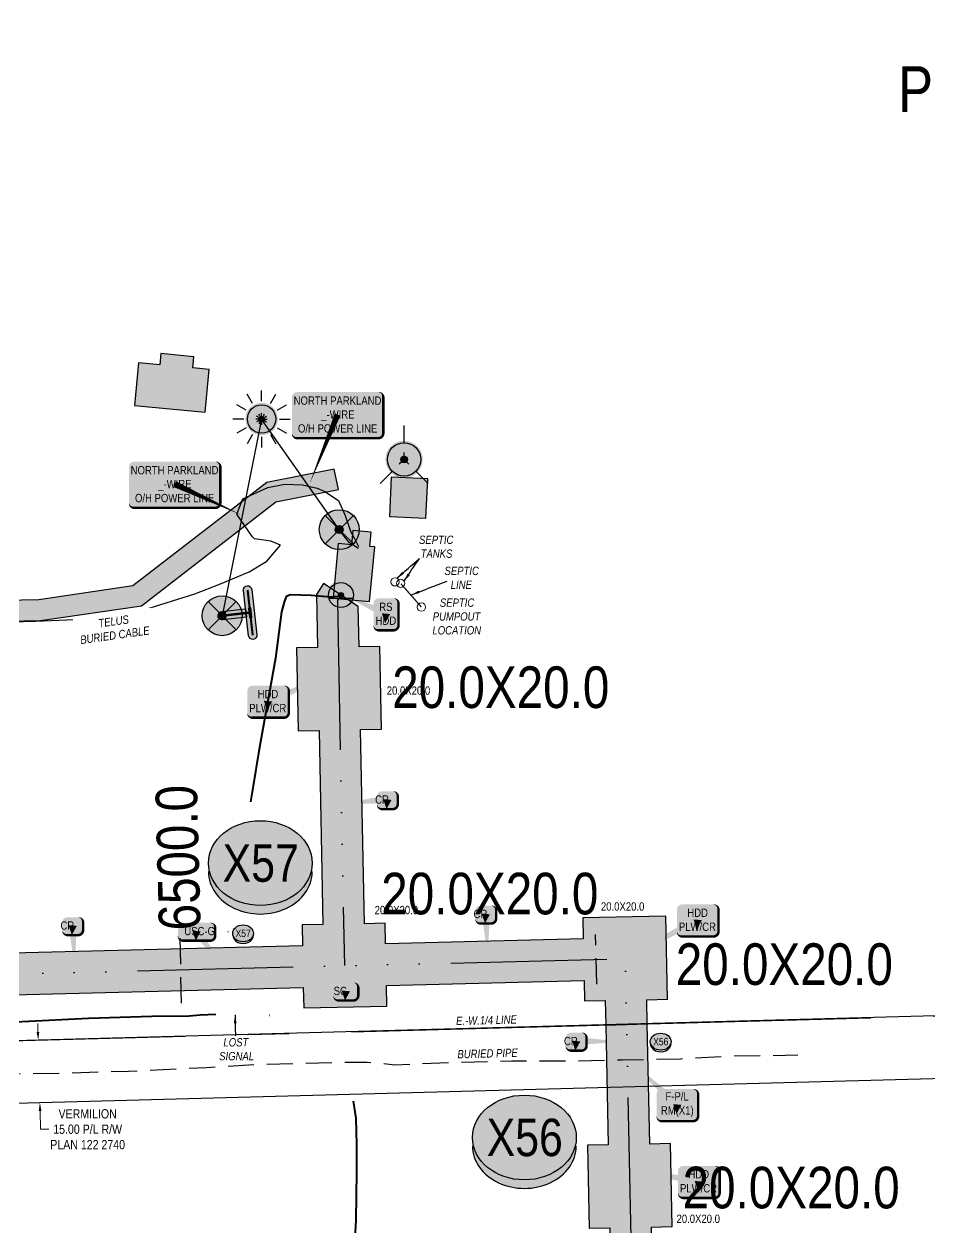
# Model space of a CAD drawing. Extents: x 88833 to 97610, y 5963373 to 5974710.
# Drawn here: x 94047.7 to 94265.6, y 5967470.9 to 5967760.5 of the extents above; entities that cross this region are included whole.
import ezdxf
from ezdxf.enums import TextEntityAlignment as Align

# ---------------------------------------------------------------- set-up
doc = ezdxf.new("R2010")
doc.units = 0
doc.header["$LTSCALE"] = 5
doc.header["$PDSIZE"] = 5
for name, pattern in [('COOP2', [10, 5, -1, 0, -1, 0, -1, 0, -1, 0, -1]), ('DASHDOT', [25.4, 12.7, -6.35, 0, -6.35]), ('foc-QUARTERLINE', [33, 25, -3, 2, -3]), ('foc-TIELINE', [1.875, 1.25, -0.625]), ('POWERLINE5', [7.8, 2.4, -0.6, 0.6, -0.6, 0.6, -0.6, 2.4]), ('UG_PIPE', [1.875, 1.25, -0.625])]:
    doc.linetypes.add(name, pattern=pattern)
doc.layers.get('Defpoints').update_dxf_attribs({"color": 9})
for name, color, linetype, lineweight in [('AS-GENERAL', 48, 'Continuous', 18), ('AS-RECON EXISTING', 151, 'DASHDOT', 40), ('F-WS-T-1000', 190, 'Continuous', 9), ('P-APEX RECON-TWS-T', 104, 'Continuous', 9), ('P-APEX RECON-TWS-T-1000', 104, 'Continuous', 9), ('T-TEXT-1000', 48, 'Continuous', 18)]:
    doc.layers.add(name, color=color, linetype=linetype, lineweight=lineweight)
for name, color, linetype in [('AS-PIPE-UG', 44, 'UG_PIPE'), ('AS-PIPE-UG-T-1000', 44, 'Continuous'), ('AS-POWER', 104, 'foc-POWER'), ('AS-POWER-EXISTING', 72, 'POWERLINE5'), ('AS-POWER-EXISTING-PP', 72, 'Continuous'), ('AS-POWER-EXISTING-PP-1000', 72, 'Continuous'), ('AS-POWER-T-1000', 104, 'Continuous'), ('AS-RESIDENCE', 14, 'Continuous'), ('AS-ROADS', 254, 'Continuous'), ('AS-SYMBOL', 7, 'Continuous'), ('AS-SYMBOL-1000', 7, 'Continuous'), ('AS-TELEPHONE', 224, 'foc-TEL'), ('AS-TELEPHONE-T-1000', 224, 'Continuous'), ('F-RW', 190, 'Continuous'), ('L-AREAREQUIRED', 7, 'Continuous'), ('L-QSEC', 8, 'foc-QUARTERLINE'), ('L-QSEC-1000', 8, 'foc-QUARTERLINE'), ('P-APEX RECON PAY ITEMS-1000', 240, 'Continuous'), ('P-APEX RECON-10m BUFFER', 51, 'COOP2'), ('P-APEX RECON-URBAN', 30, 'COOP2'), ('P-APEX RECON-WORK AREA', 104, 'Continuous'), ('P-BUFFER-PURPLE', 187, 'foc-TIELINE'), ('P-BUFFER-PURPLE-T', 187, 'Continuous'), ('P-CROSSINGS', 250, 'Continuous'), ('P-CROSSINGS-1000', 250, 'Continuous')]:
    doc.layers.add(name, color=color, linetype=linetype)
for name, color, linetype, true_color in [('AS-RECON EXISTING-T-1000', 7, 'Continuous', 0x7abdff), ('AS-STRUCTURE-H', 7, 'Continuous', 0xa8a8a8), ('P-APEX RECON-TO BE DRILLED-H', 7, 'Continuous', 0xffafe1)]:
    doc.layers.add(name, color=color, linetype=linetype, true_color=true_color)
doc.layers.add('AS-STRUCTURE', color=7, linetype='Continuous', lineweight=30, true_color=0x595959)
doc.styles.add('1.8', font='ARIALN.TTF', dxfattribs={"height": 2})
doc.styles.add('100L', font='ARIALN.TTF', dxfattribs={"height": 10})
doc.styles.add('175L', font='ARIALN.TTF', dxfattribs={"height": 2})
doc.styles.add('80', font='ARIALN.TTF', dxfattribs={"height": 10})
doc.styles.add('80CG', font='ARIALN.TTF', dxfattribs={"height": 10})
doc.styles.add('Crossing', font='ARIALN.TTF', dxfattribs={"height": 10})
doc.styles.add('foc-LtypeFont', font='ARIALN.TTF', dxfattribs={"height": 7.35})
doc.linetypes.add('foc-POWER', pattern='A,6,-1,["P",foc-LtypeFont,S=0.2,R=0,X=-0.625,Y=-0.75],-1.24,4', length=12.24)
doc.linetypes.add('foc-TEL', pattern='A,2,-1,["T",foc-LtypeFont,S=0.2,R=0,X=-0.425,Y=-0.75],-1.24,8', length=12.24)
doc.dimstyles.new('Compass 1 000', dxfattribs={"dimtxt": 1.8, "dimasz": 2, "dimexe": 0.2, "dimexo": 0.0625, "dimgap": 0.5, "dimtad": 0, "dimtih": 1, "dimtoh": 1, "dimzin": 0, "dimdsep": 46, "dimtxsty": '1.8', "dimcen": 0.1, "dimse1": 1, "dimse2": 1, "dimclrd": 256, "dimclrt": 256, "dimaunit": 1, "dimadec": 4, "dimazin": 0, "dimtfac": 0.06, "dimtofl": 0, "dimtmove": 0, "dimatfit": 0, "dimfxl": 0.2, "dimtolj": 1, "dimtzin": 0, "dimlwd": -1, "dimarcsym": 0})
doc.dimstyles.new('Compass 5 000', dxfattribs={"dimscale": 5, "dimtxt": 9, "dimasz": 2, "dimexe": 0.2, "dimexo": 0.0625, "dimgap": 0.5, "dimtad": 0, "dimtih": 1, "dimtoh": 1, "dimzin": 0, "dimdsep": 46, "dimtxsty": '80CG', "dimcen": 0.1, "dimse1": 1, "dimse2": 1, "dimclrd": 256, "dimclrt": 256, "dimaunit": 1, "dimadec": 4, "dimazin": 0, "dimtfac": 0.06, "dimtofl": 0, "dimtmove": 0, "dimatfit": 1, "dimfxl": 0.2, "dimtolj": 1, "dimtzin": 0, "dimlwd": -1, "dimarcsym": 0})

# ---------------------------------------------------------------- blocks, each defined once
blk = doc.blocks.new('*U779')
at = {"true_color": 0xffffa8}
h = blk.add_hatch(color=51, dxfattribs=at)
edge = h.paths.add_edge_path()
edge.add_line((-19, -20), (19, -20))
edge.add_arc((19, -14), 6, 270, 360)
edge.add_line((25, -14), (25, 12.5))
edge.add_arc((19, 12.5), 6, 0, 90)
edge.add_line((19, 18.5), (-19, 18.5))
edge.add_arc((-19, 12.5), 6, 90, 180)
edge.add_line((-25, 12.5), (-25, -14))
edge.add_arc((-19, -14), 6, 180, 270)
at = {"color": 240, "flags": 128}
blk.add_lwpolyline([(-19, -20, 3, 3, 0), (19, -20, 3, 3, 0.414214), (25, -14, 3, 3, 0), (25, 12.5, 3, 0, 0.414214), (19, 18.5, 0, 0, 0), (-19, 18.5, 0, 0, 0.414214), (-25, 12.5, 0, 0, 0), (-25, -14, 0, 3, 0.414214)], format="xyseb", close=True, dxfattribs=at)
for points in [[(-87.2, -46.7, 0, 10, 0), (0, 0, 5, 5, 0)], [(-1, -11.4, 0, 10, 0), (0, 0, 5, 5, 0)]]:
    blk.add_lwpolyline(points, format="xyseb", dxfattribs=at)
at = {"color": 4, "style": '80'}
blk.add_attdef('OTHER_001', (-14.7, -5), '', height=10, dxfattribs=at)
blk = doc.blocks.new('*U780')
at = {"true_color": 0xffffa8}
h = blk.add_hatch(color=51, dxfattribs=at)
edge = h.paths.add_edge_path()
edge.add_line((-19, -20), (19, -20))
edge.add_arc((19, -14), 6, 270, 360)
edge.add_line((25, -14), (25, 12.5))
edge.add_arc((19, 12.5), 6, 0, 90)
edge.add_line((19, 18.5), (-19, 18.5))
edge.add_arc((-19, 12.5), 6, 90, 180)
edge.add_line((-25, 12.5), (-25, -14))
edge.add_arc((-19, -14), 6, 180, 270)
at = {"color": 240, "flags": 128}
for points in [[(-83.5, 14, 0, 10, 0), (0, 0, 5, 5, 0)], [(-1, -11.4, 0, 10, 0), (0, 0, 5, 5, 0)]]:
    blk.add_lwpolyline(points, format="xyseb", dxfattribs=at)
blk.add_lwpolyline([(-19, -20, 3, 3, 0), (19, -20, 3, 3, 0.414214), (25, -14, 3, 3, 0), (25, 12.5, 3, 0, 0.414214), (19, 18.5, 0, 0, 0), (-19, 18.5, 0, 0, 0.414214), (-25, 12.5, 0, 0, 0), (-25, -14, 0, 3, 0.414214)], format="xyseb", close=True, dxfattribs=at)
at = {"color": 4, "style": '80'}
blk.add_attdef('OTHER_001', (-14.7, -5), '', height=10, dxfattribs=at)
blk = doc.blocks.new('POWERPOLE')
h = blk.add_hatch(color=255)
edge = h.paths.add_edge_path()
edge.add_arc((0, 0), 0.96, 0, 360)
at = {"linetype": 'Continuous'}
for p, q in [((0.679, -0.679), (-0.679, 0.679)), ((-0.679, -0.679), (0.679, 0.679))]:
    blk.add_line(p, q, dxfattribs=at)
blk.add_circle((0, 0), 0.96, dxfattribs=at)
blk = doc.blocks.new('lightpole')
h = blk.add_hatch(color=255)
h.dxf.hatch_style = 1
h.paths.add_polyline_path([(-0.782, 0, 1), (0.782, 0, 1)])
h.paths.add_polyline_path([(0.682, 0, -1), (-0.682, 0, -1)], flags=16)
h = blk.add_hatch(color=13)
h.dxf.hatch_style = 1
edge = h.paths.add_edge_path()
edge.add_arc((0, 0), 0.682, 0, 360)
at = {"color": 13}
for p, q in [((-0.431, 0.746), (-0.689, 1.194)), ((0, 0.862), (0, 1.379)), ((0.431, 0.746), (0.689, 1.194)), ((-0.746, 0.431), (-1.194, 0.689)), ((0.746, 0.431), (1.194, 0.689)), ((-0.862, 0), (-1.379, 0)), ((0.862, 0), (1.379, 0)), ((-0.746, -0.431), (-1.194, -0.689)), ((0.746, -0.431), (1.194, -0.689)), ((-0.431, -0.746), (-0.689, -1.194)), ((0, -0.862), (0, -1.379)), ((0.431, -0.746), (0.689, -1.194))]:
    blk.add_line(p, q, dxfattribs=at)
blk.add_circle((0, 0), 0.682, dxfattribs=at)
blk = doc.blocks.new('*U784')
h = blk.add_hatch(color=255)
h.dxf.hatch_style = 1
edge = h.paths.add_edge_path()
edge.add_arc((0.123, -1.093), 0.2, -173.55704, 6.44296, ccw=False)
edge.add_line((-0.075, -1.115), (-0.221, 0.176))
edge.add_line((-0.221, 0.176), (-0.322, 1.071))
edge.add_arc((-0.123, 1.093), 0.2, 6.44296, 186.44296, ccw=False)
edge.add_line((0.075, 1.115), (0.322, -1.071))
h = blk.add_hatch(color=255)
h.dxf.hatch_style = 1
edge = h.paths.add_edge_path()
edge.add_arc((-1.347, -0.152), 0.2, 96.44296, 276.44296, ccw=False)
edge.add_line((-1.37, 0.047), (-0.221, 0.176))
edge.add_line((-0.221, 0.176), (-0.176, -0.221))
edge.add_line((-0.176, -0.221), (-1.325, -0.351))
at = {"color": 255}
blk.add_lwpolyline([(0.322, -1.071, -1), (-0.075, -1.115), (-0.221, 0.176), (-0.322, 1.071, -1), (0.075, 1.115)], format="xyb", close=True, dxfattribs=at)
at = {"color": 72, "const_width": 0.1, "flags": 128}
for points in [[(0.123, -1.093), (-0.123, 1.093)], [(-1.347, -0.152), (0, 0)]]:
    blk.add_lwpolyline(points, dxfattribs=at)
at = {"color": 255, "flags": 128}
blk.add_lwpolyline([(-1.325, -0.351, -1), (-1.37, 0.047), (-0.221, 0.176), (-0.176, -0.221)], format="xyb", close=True, dxfattribs=at)
blk = doc.blocks.new('WAT')
h = blk.add_hatch(color=255)
h.dxf.hatch_style = 1
edge = h.paths.add_edge_path()
edge.add_arc((0, 0), 0.9, 0, 360)
at = {"color": 170}
for p, q in [((0, 0.816), (0, 1.633)), ((-0.577, -0.577), (-1.155, -1.155)), ((0.577, -0.577), (1.155, -1.155))]:
    blk.add_line(p, q, dxfattribs=at)
blk.add_circle((0, 0), 0.8, dxfattribs=at)
blk = doc.blocks.new('*U785')
h = blk.add_hatch(color=255)
h.dxf.hatch_style = 1
edge = h.paths.add_edge_path()
edge.add_arc((-6.74, -0.76), 0.2, 96.443, 276.443, ccw=False)
edge.add_line((-6.76, -0.56), (-0.22, 0.18))
edge.add_line((-0.22, 0.18), (-0.18, -0.22))
edge.add_line((-0.18, -0.22), (-6.71, -0.96))
h = blk.add_hatch(color=255)
h.dxf.hatch_style = 1
edge = h.paths.add_edge_path()
edge.add_arc((0.12, -1.09), 0.2, -173.557, 6.443, ccw=False)
edge.add_line((-0.08, -1.12), (-0.22, 0.18))
edge.add_line((-0.22, 0.18), (-0.32, 1.07))
edge.add_arc((-0.12, 1.09), 0.2, 6.443, 186.443, ccw=False)
edge.add_line((0.08, 1.12), (0.32, -1.07))
at = {"color": 255, "flags": 128}
blk.add_lwpolyline([(-6.71, -0.96, -1), (-6.76, -0.56), (-0.22, 0.18), (-0.18, -0.22)], format="xyb", close=True, dxfattribs=at)
at = {"color": 72, "const_width": 0.1, "flags": 128}
for points in [[(-6.74, -0.76), (0, 0)], [(0.12, -1.09), (-0.12, 1.09)]]:
    blk.add_lwpolyline(points, dxfattribs=at)
at = {"color": 255}
blk.add_lwpolyline([(0.32, -1.07, -1), (-0.08, -1.12), (-0.22, 0.18), (-0.32, 1.07, -1), (0.08, 1.12)], format="xyb", close=True, dxfattribs=at)
blk = doc.blocks.new('*U787')
at = {"true_color": 0xffffa8}
h = blk.add_hatch(color=51, dxfattribs=at)
edge = h.paths.add_edge_path()
edge.add_line((-9, -11.5), (9, -11.5))
edge.add_arc((9, -5.5), 6, 270, 360)
edge.add_line((15, -5.5), (15, 4))
edge.add_arc((9, 4), 6, 0, 90)
edge.add_line((9, 10), (-9, 10))
edge.add_arc((-9, 4), 6, 90, 180)
edge.add_line((-15, 4), (-15, -5.5))
edge.add_arc((-9, -5.5), 6, 180, 270)
at = {"color": 240, "flags": 128}
for points in [[(-1.8, 30.6, 0, 10, 0), (0, 0, 5, 5, 0)], [(-1, -11.4, 0, 10, 0), (0, 0, 5, 5, 0)]]:
    blk.add_lwpolyline(points, format="xyseb", dxfattribs=at)
blk.add_lwpolyline([(-9, -11.5, 3, 3, 0), (9, -11.5, 3, 3, 0.414214), (15, -5.5, 3, 3, 0), (15, 4, 3, 0, 0.414214), (9, 10, 0, 0, 0), (-9, 10, 0, 0, 0.414214), (-15, 4, 0, 0, 0), (-15, -5.5, 0, 3, 0.414214)], format="xyseb", close=True, dxfattribs=at)
at = {"color": 4, "style": '80'}
blk.add_attdef('OTHER_001', (-14.7, -5), '', height=10, dxfattribs=at)
blk = doc.blocks.new('*U788')
at = {"true_color": 0xffffa8}
h = blk.add_hatch(color=51, dxfattribs=at)
edge = h.paths.add_edge_path()
edge.add_line((-19, -20), (19, -20))
edge.add_arc((19, -14), 6, 270, 360)
edge.add_line((25, -14), (25, 12.5))
edge.add_arc((19, 12.5), 6, 0, 90)
edge.add_line((19, 18.5), (-19, 18.5))
edge.add_arc((-19, 12.5), 6, 90, 180)
edge.add_line((-25, 12.5), (-25, -14))
edge.add_arc((-19, -14), 6, 180, 270)
at = {"color": 240, "flags": 128}
for points in [[(85, 34.6, 0, 10, 0), (0, 0, 5, 5, 0)], [(-1, -11.4, 0, 10, 0), (0, 0, 5, 5, 0)]]:
    blk.add_lwpolyline(points, format="xyseb", dxfattribs=at)
blk.add_lwpolyline([(-19, -20, 3, 3, 0), (19, -20, 3, 3, 0.414214), (25, -14, 3, 3, 0), (25, 12.5, 3, 0, 0.414214), (19, 18.5, 0, 0, 0), (-19, 18.5, 0, 0, 0.414214), (-25, 12.5, 0, 0, 0), (-25, -14, 0, 3, 0.414214)], format="xyseb", close=True, dxfattribs=at)
at = {"color": 4, "style": '80'}
blk.add_attdef('OTHER_001', (-14.7, -5), '', height=10, dxfattribs=at)
blk = doc.blocks.new('*U789')
at = {"true_color": 0xffffa8}
h = blk.add_hatch(color=51, dxfattribs=at)
edge = h.paths.add_edge_path()
edge.add_line((-9, -20), (9, -20))
edge.add_arc((9, -14), 6, 270, 360)
edge.add_line((15, -14), (15, 12.5))
edge.add_arc((9, 12.5), 6, 0, 90)
edge.add_line((9, 18.5), (-9, 18.5))
edge.add_arc((-9, 12.5), 6, 90, 180)
edge.add_line((-15, 12.5), (-15, -14))
edge.add_arc((-9, -14), 6, 180, 270)
at = {"color": 240, "flags": 128}
for points in [[(-51.4, 22.8, 0, 10, 0), (0, 0, 5, 5, 0)], [(-1, -11.4, 0, 10, 0), (0, 0, 5, 5, 0)]]:
    blk.add_lwpolyline(points, format="xyseb", dxfattribs=at)
blk.add_lwpolyline([(-9, -20, 3, 3, 0), (9, -20, 3, 3, 0.414214), (15, -14, 3, 3, 0), (15, 12.5, 3, 0, 0.414214), (9, 18.5, 0, 0, 0), (-9, 18.5, 0, 0, 0.414214), (-15, 12.5, 0, 0, 0), (-15, -14, 0, 3, 0.414214)], format="xyseb", close=True, dxfattribs=at)
at = {"color": 4, "style": '80'}
blk.add_attdef('OTHER_001', (-14.7, -5), '', height=10, dxfattribs=at)
blk = doc.blocks.new('RISER')
h = blk.add_hatch(color=255)
h.dxf.hatch_style = 1
edge = h.paths.add_edge_path()
edge.add_arc((0, 0), 0.7, 0, 360)
blk.add_hatch(color=13).paths.add_polyline_path([(0.581, -0.15), (-0.581, -0.15, 0.774597)])
at = {"color": 13}
blk.add_line((-0.581, -0.15), (0.581, -0.15), dxfattribs=at)
blk.add_circle((0, 0), 0.6, dxfattribs=at)
blk = doc.blocks.new('*U790')
at = {"true_color": 0xffffa8}
h = blk.add_hatch(color=51, dxfattribs=at)
edge = h.paths.add_edge_path()
edge.add_line((-19, -20), (19, -20))
edge.add_arc((19, -14), 6, 270, 360)
edge.add_line((25, -14), (25, 12.5))
edge.add_arc((19, 12.5), 6, 0, 90)
edge.add_line((19, 18.5), (-19, 18.5))
edge.add_arc((-19, 12.5), 6, 90, 180)
edge.add_line((-25, 12.5), (-25, -14))
edge.add_arc((-19, -14), 6, 180, 270)
at = {"color": 240, "flags": 128}
for points in [[(-58.6, 53.8, 0, 10, 0), (0, 0, 5, 5, 0)], [(-1, -11.4, 0, 10, 0), (0, 0, 5, 5, 0)]]:
    blk.add_lwpolyline(points, format="xyseb", dxfattribs=at)
blk.add_lwpolyline([(-19, -20, 3, 3, 0), (19, -20, 3, 3, 0.414214), (25, -14, 3, 3, 0), (25, 12.5, 3, 0, 0.414214), (19, 18.5, 0, 0, 0), (-19, 18.5, 0, 0, 0.414214), (-25, 12.5, 0, 0, 0), (-25, -14, 0, 3, 0.414214)], format="xyseb", close=True, dxfattribs=at)
at = {"color": 4, "style": '80'}
blk.add_attdef('OTHER_001', (-14.7, -5), '', height=10, dxfattribs=at)
blk = doc.blocks.new('*U791')
at = {"true_color": 0xffffa8}
h = blk.add_hatch(color=51, dxfattribs=at)
edge = h.paths.add_edge_path()
edge.add_line((-16.5, -11.5), (16.5, -11.5))
edge.add_arc((16.5, -5.5), 6, 270, 360)
edge.add_line((22.5, -5.5), (22.5, 4))
edge.add_arc((16.5, 4), 6, 0, 90)
edge.add_line((16.5, 10), (-16.5, 10))
edge.add_arc((-16.5, 4), 6, 90, 180)
edge.add_line((-22.5, 4), (-22.5, -5.5))
edge.add_arc((-16.5, -5.5), 6, 180, 270)
at = {"color": 240, "flags": 128}
blk.add_lwpolyline([(-16.5, -11.5, 3, 3, 0), (16.5, -11.5, 3, 3, 0.414214), (22.5, -5.5, 3, 3, 0), (22.5, 4, 3, 0, 0.414214), (16.5, 10, 0, 0, 0), (-16.5, 10, 0, 0, 0.414214), (-22.5, 4, 0, 0, 0), (-22.5, -5.5, 0, 3, 0.414214)], format="xyseb", close=True, dxfattribs=at)
for points in [[(-1, -11.4, 0, 10, 0), (0, 0, 5, 5, 0)], [(30.8, -42.8, 0, 10, 0), (0, 0, 5, 5, 0)]]:
    blk.add_lwpolyline(points, format="xyseb", dxfattribs=at)
at = {"color": 4, "style": '80'}
blk.add_attdef('OTHER_001', (-14.7, -5), '', height=10, dxfattribs=at)
blk = doc.blocks.new('*D798')
at = {"layer": 'Defpoints', "color": 0, "transparency": 16777216}
for p in [(94058.43, 5967516.23), (94051.55, 5967501.01), (94058.83, 5967501.2)]:
    blk.add_point(p, dxfattribs=at)
at = {"layer": 'F-WS-T-1000', "transparency": 16777216}
for p, q in [((94051.09, 5967518.03), (94051.03, 5967520.03)), ((94051.6, 5967499.01), (94051.72, 5967494.6)), ((94051.72, 5967494.6), (94053.72, 5967494.6))]:
    blk.add_line(p, q, dxfattribs=at)
for points in [[(94051.42, 5967518.04), (94050.75, 5967518.02), (94051.14, 5967516.03)], [(94051.93, 5967499.02), (94051.27, 5967499), (94051.55, 5967501.01)]]:
    blk.add_solid(points, dxfattribs=at)
at = {"layer": 'F-WS-T-1000', "transparency": 16777216, "insert": (94063.04, 5967494.6), "char_height": 2, "attachment_point": 5, "style": '1.8'}
blk.add_mtext('\\A1;{\\H1.1111x;VERMILION\\P15.00 P/L R/W\\PPLAN 122 2740}', dxfattribs=at)
blk = doc.blocks.new('*U800')
at = {"true_color": 0xffffa8}
h = blk.add_hatch(color=51, dxfattribs=at)
edge = h.paths.add_edge_path()
edge.add_line((-6.5, -11.5), (6.5, -11.5))
edge.add_arc((6.5, -5.5), 6, 270, 360)
edge.add_line((12.5, -5.5), (12.5, 4))
edge.add_arc((6.5, 4), 6, 0, 90)
edge.add_line((6.5, 10), (-6.5, 10))
edge.add_arc((-6.5, 4), 6, 90, 180)
edge.add_line((-12.5, 4), (-12.5, -5.5))
edge.add_arc((-6.5, -5.5), 6, 180, 270)
at = {"color": 240, "flags": 128}
blk.add_lwpolyline([(-6.5, -11.5, 3, 3, 0), (6.5, -11.5, 3, 3, 0.414214), (12.5, -5.5, 3, 3, 0), (12.5, 4, 3, 0, 0.414214), (6.5, 10, 0, 0, 0), (-6.5, 10, 0, 0, 0.414214), (-12.5, 4, 0, 0, 0), (-12.5, -5.5, 0, 3, 0.414214)], format="xyseb", close=True, dxfattribs=at)
for points in [[(-1, -11.4, 0, 10, 0), (0, 0, 5, 5, 0)], [(2.4, -49.7, 0, 10, 0), (0, 0, 5, 5, 0)]]:
    blk.add_lwpolyline(points, format="xyseb", dxfattribs=at)
at = {"color": 4, "style": '80'}
blk.add_attdef('OTHER_001', (-14.7, -5), '', height=10, dxfattribs=at)
blk = doc.blocks.new('*U801')
at = {"true_color": 0xffffa8}
h = blk.add_hatch(color=51, dxfattribs=at)
edge = h.paths.add_edge_path()
edge.add_line((-6.5, -11.5), (6.5, -11.5))
edge.add_arc((6.5, -5.5), 6, 270, 360)
edge.add_line((12.5, -5.5), (12.5, 4))
edge.add_arc((6.5, 4), 6, 0, 90)
edge.add_line((6.5, 10), (-6.5, 10))
edge.add_arc((-6.5, 4), 6, 90, 180)
edge.add_line((-12.5, 4), (-12.5, -5.5))
edge.add_arc((-6.5, -5.5), 6, 180, 270)
at = {"color": 240, "flags": 128}
for points in [[(-53.9, -4.7, 0, 10, 0), (0, 0, 5, 5, 0)], [(-1, -11.4, 0, 10, 0), (0, 0, 5, 5, 0)]]:
    blk.add_lwpolyline(points, format="xyseb", dxfattribs=at)
blk.add_lwpolyline([(-6.5, -11.5, 3, 3, 0), (6.5, -11.5, 3, 3, 0.414214), (12.5, -5.5, 3, 3, 0), (12.5, 4, 3, 0, 0.414214), (6.5, 10, 0, 0, 0), (-6.5, 10, 0, 0, 0.414214), (-12.5, 4, 0, 0, 0), (-12.5, -5.5, 0, 3, 0.414214)], format="xyseb", close=True, dxfattribs=at)
at = {"color": 4, "style": '80'}
blk.add_attdef('OTHER_001', (-14.7, -5), '', height=10, dxfattribs=at)
blk = doc.blocks.new('*U808')
h = blk.add_hatch(color=255)
edge = h.paths.add_edge_path()
edge.add_line((-49, -28.5), (49, -28.5))
edge.add_arc((49, -22.5), 6, 270, 360)
edge.add_line((55, -22.5), (55, 21))
edge.add_arc((49, 21), 6, 0, 90)
edge.add_line((49, 27), (-49, 27))
edge.add_arc((-49, 21), 6, 90, 180)
edge.add_line((-55, 21), (-55, -22.5))
edge.add_arc((-49, -22.5), 6, 180, 270)
at = {"color": 104, "flags": 128}
blk.add_lwpolyline([(-49, -28.5, 3, 3, 0), (49, -28.5, 3, 3, 0.414214), (55, -22.5, 3, 3, 0), (55, 21, 3, 0, 0.414214), (49, 27, 0, 0, 0), (-49, 27, 0, 0, 0.414214), (-55, 21, 0, 0, 0), (-55, -22.5, 0, 3, 0.414214)], format="xyseb", close=True, dxfattribs=at)
blk.add_lwpolyline([(80.5, -37.2, 0, 7.5, 0), (0, 0, 0, 0, 0)], format="xyseb", dxfattribs=at)
at = {"color": 104, "style": '80'}
blk.add_attdef('ENTER_TEXT_001', (-26.8, -4.9), '', height=10, dxfattribs=at)
blk = doc.blocks.new('*U809')
h = blk.add_hatch(color=255)
edge = h.paths.add_edge_path()
edge.add_line((-49, -28.5), (49, -28.5))
edge.add_arc((49, -22.5), 6, 270, 360)
edge.add_line((55, -22.5), (55, 21))
edge.add_arc((49, 21), 6, 0, 90)
edge.add_line((49, 27), (-49, 27))
edge.add_arc((-49, 21), 6, 90, 180)
edge.add_line((-55, 21), (-55, -22.5))
edge.add_arc((-49, -22.5), 6, 180, 270)
at = {"color": 104, "flags": 128}
blk.add_lwpolyline([(-49, -28.5, 3, 3, 0), (49, -28.5, 3, 3, 0.414214), (55, -22.5, 3, 3, 0), (55, 21, 3, 0, 0.414214), (49, 27, 0, 0, 0), (-49, 27, 0, 0, 0.414214), (-55, 21, 0, 0, 0), (-55, -22.5, 0, 3, 0.414214)], format="xyseb", close=True, dxfattribs=at)
blk.add_lwpolyline([(-33.8, -83.4, 0, 7.5, 0), (0, 0, 0, 0, 0)], format="xyseb", dxfattribs=at)
at = {"color": 104, "style": '80'}
blk.add_attdef('ENTER_TEXT_001', (-26.8, -4.9), '', height=10, dxfattribs=at)
blk = doc.blocks.new('xing2')
h = blk.add_hatch(color=50)
h.dxf.hatch_style = 1
edge = h.paths.add_edge_path()
edge.add_ellipse((0, 0), major_axis=(-12.5, 0), ratio=0.816297, start_angle=0, end_angle=360)
h = blk.add_hatch(color=250)
h.dxf.hatch_style = 1
edge = h.paths.add_edge_path()
edge.add_ellipse((0, -2.05), major_axis=(-12.5, 0), ratio=0.816297, start_angle=0, end_angle=180)
edge.add_line((12.5, -2.05), (12.5, 0))
edge.add_ellipse((0, 0), major_axis=(-12.5, 0), ratio=0.816297, start_angle=0, end_angle=180, ccw=False)
edge.add_line((-12.5, 0), (-12.5, -2.05))
at = {"color": 250}
blk.add_ellipse((0, 0), major_axis=(-12.5, 0), ratio=0.816297, dxfattribs=at)
blk.add_ellipse((0, -2.05), major_axis=(-12.5, 0), ratio=0.816297, start_param=0, end_param=3.141593, dxfattribs=at)
at = {"color": 250, "style": 'Crossing'}
blk.add_attdef('CROSSING', text='', height=9, dxfattribs=at).set_placement((0.09, 0.02), align=Align.MIDDLE_CENTER)
at = {"color": 250, "style": 'Crossing', "flags": 1}
for tag, p in [('OWNER', (0.09, -12.49)), ('DESCRIPTION', (0.09, -25.77)), ('LOCATION', (0.09, -39.3)), ('DWG_REF', (0.09, -52.84))]:
    blk.add_attdef(tag, text='', height=9, dxfattribs=at).set_placement(p, align=Align.MIDDLE_CENTER)
blk = doc.blocks.new('*U799')
at = {"true_color": 0xffffa8}
h = blk.add_hatch(color=51, dxfattribs=at)
edge = h.paths.add_edge_path()
edge.add_line((-6.5, -11.5), (6.5, -11.5))
edge.add_arc((6.5, -5.5), 6, 270, 360)
edge.add_line((12.5, -5.5), (12.5, 4))
edge.add_arc((6.5, 4), 6, 0, 90)
edge.add_line((6.5, 10), (-6.5, 10))
edge.add_arc((-6.5, 4), 6, 90, 180)
edge.add_line((-12.5, 4), (-12.5, -5.5))
edge.add_arc((-6.5, -5.5), 6, 180, 270)
at = {"color": 240, "flags": 128}
blk.add_lwpolyline([(-6.5, -11.5, 3, 3, 0), (6.5, -11.5, 3, 3, 0.414214), (12.5, -5.5, 3, 3, 0), (12.5, 4, 3, 0, 0.414214), (6.5, 10, 0, 0, 0), (-6.5, 10, 0, 0, 0.414214), (-12.5, 4, 0, 0, 0), (-12.5, -5.5, 0, 3, 0.414214)], format="xyseb", close=True, dxfattribs=at)
for points in [[(-1, -11.4, 0, 10, 0), (0, 0, 5, 5, 0)], [(53, -0.7, 0, 10, 0), (0, 0, 5, 5, 0)]]:
    blk.add_lwpolyline(points, format="xyseb", dxfattribs=at)
at = {"color": 4, "style": '80'}
blk.add_attdef('OTHER_001', (-14.7, -5), '', height=10, dxfattribs=at)

msp = doc.modelspace()

# ---------------------------------------------------------------- hatches: boundary and pattern name
at = {"layer": 'AS-STRUCTURE-H'}
h = msp.add_hatch(color=256, dxfattribs=at)
h.dxf.hatch_style = 1
h.paths.add_polyline_path([(94088.311, 5967677.781), (94088.563, 5967680.491), (94080.629, 5967681.23), (94080.377, 5967678.52), (94075.304, 5967678.993), (94074.347, 5967668.716), (94091.279, 5967667.14), (94092.235, 5967677.416)])
h = msp.add_hatch(color=256, dxfattribs=at)
h.dxf.hatch_style = 1
h.paths.add_polyline_path([(94135.625, 5967642.058), (94144.422, 5967641.639), (94144.873, 5967651.116), (94136.077, 5967651.535)])
h = msp.add_hatch(color=256, dxfattribs=at)
h.dxf.hatch_style = 1
h.paths.add_polyline_path([(94126.532, 5967635.262), (94123.307, 5967635.562), (94122.081, 5967622.396), (94130.874, 5967621.577), (94132.1, 5967634.744), (94130.881, 5967634.857), (94131.2, 5967638.278), (94126.851, 5967638.683)])
at = {"layer": 'P-APEX RECON-10m BUFFER', "transparency": 33554687}
h = msp.add_hatch(color=256, dxfattribs=at)
h.dxf.hatch_style = 1
h.paths.add_polyline_path([(93959.393, 5967615.207), (94051.674, 5967617.026), (94075.963, 5967620.583), (94108.277, 5967645.545), (94123.342, 5967648.561), (94122.361, 5967653.46), (94106.149, 5967650.214), (94073.945, 5967625.337), (94051.261, 5967622.015), (93959.286, 5967620.202)])
h = msp.add_hatch(color=256, dxfattribs=at)
h.dxf.hatch_style = 1
h.paths.add_polyline_path([(93961.61, 5967506.145), (93972.304, 5967506.177), (93979.185, 5967508.735), (93989.6, 5967520.565), (94000.763, 5967520.846), (94000.638, 5967525.841), (94114.916, 5967528.716), (94115.015, 5967523.781), (94134.995, 5967524.183), (94134.894, 5967529.218), (94182.449, 5967530.415), (94182.548, 5967525.471), (94187.543, 5967525.571), (94187.662, 5967519.68), (94197.65, 5967519.947), (94197.533, 5967525.772), (94202.528, 5967525.872), (94202.126, 5967545.852), (94182.146, 5967545.451), (94182.248, 5967540.405), (94134.693, 5967539.209), (94134.593, 5967544.163), (94129.605, 5967544.063), (94128.699, 5967590.754), (94133.684, 5967590.85), (94133.304, 5967610.801), (94128.312, 5967610.711), (94128.125, 5967620.373), (94128.129, 5967620.379), (94119.794, 5967625.89), (94118.074, 5967623.289), (94118.322, 5967610.532), (94113.277, 5967610.442), (94113.675, 5967590.465), (94118.709, 5967590.562), (94119.615, 5967543.862), (94114.613, 5967543.761), (94114.715, 5967538.706), (94000.386, 5967535.829), (94000.261, 5967540.824), (93980.283, 5967540.321), (93980.409, 5967535.327), (93961.109, 5967534.841), (93961.323, 5967524.851), (93980.66, 5967525.338), (93980.786, 5967520.343), (93982.793, 5967520.394), (93976.265, 5967512.98), (93971.398, 5967511.17), (93961.539, 5967511.141)])
h = msp.add_hatch(color=256, dxfattribs=at)
h.dxf.hatch_style = 1
h.paths.add_polyline_path([(94186.291, 5967318.674), (94186.705, 5967318.683), (94186.806, 5967313.685), (94191.801, 5967313.785), (94192.891, 5967259.559), (94073.136, 5967116.467), (94073.17, 5967114.768), (94085.027, 5967115.106), (94202.956, 5967256.017), (94201.791, 5967313.986), (94206.786, 5967314.087), (94206.384, 5967334.067), (94201.389, 5967333.966), (94198.633, 5967471.073), (94203.628, 5967471.173), (94203.226, 5967491.153), (94198.231, 5967491.053), (94197.65, 5967519.947), (94187.662, 5967519.68), (94188.241, 5967490.852), (94183.246, 5967490.751), (94183.648, 5967470.771), (94188.643, 5967470.872), (94191.399, 5967333.765), (94186.404, 5967333.665), (94186.504, 5967328.673), (94186.123, 5967328.665)])
at = {"layer": 'P-APEX RECON-TO BE DRILLED-H', "transparency": 33554687}
h = msp.add_hatch(color=256, dxfattribs=at)
h.dxf.hatch_style = 1
h.paths.add_polyline_path([(94128.43, 5967604.64), (94118.44, 5967604.446), (94118.074, 5967623.289), (94119.794, 5967625.89), (94128.125, 5967620.373)], flags=17)
h = msp.add_hatch(color=256, dxfattribs=at)
h.dxf.hatch_style = 1
h.paths.add_polyline_path([(94197.332, 5967535.762), (94187.342, 5967535.561), (94188.363, 5967484.778), (94193.315, 5967484.877), (94198.353, 5967484.979)], flags=17)

# ---------------------------------------------------------------- linework, layer by layer
at = {"layer": 'AS-GENERAL', "const_width": 0.3, "flags": 128}
msp.add_lwpolyline([(94138.413, 5967625.837), (94143.325, 5967620.25)], dxfattribs=at)
at = {"layer": 'AS-GENERAL'}
for centre in [(94136.98, 5967626.32, 709.344), (94138.32, 5967625.97, 709.546), (94143.33, 5967620.25, 709.135)]:
    msp.add_circle(centre, 0.999, dxfattribs=at)
at = {"layer": 'AS-PIPE-UG', "flags": 128}
msp.add_lwpolyline([(93835.615, 5967511.338), (93838.441, 5967510.05), (93844.143, 5967507.898), (93848.885, 5967506.333), (93852.879, 5967505.052), (93856.778, 5967504.335), (93861.272, 5967503.93), (93902.086, 5967504.237), (93916.214, 5967504.651), (93929.817, 5967505.228), (93946.413, 5967505.134), (93967.297, 5967505.992), (93978.206, 5967506.091), (93995.714, 5967506.845), (94013.874, 5967507.394), (94032.722, 5967507.842), (94056.229, 5967508.123), (94072.837, 5967508.591), (94091.605, 5967509.48), (94103.164, 5967510.203), (94123.002, 5967510.727), (94130.268, 5967510.77), (94136.951, 5967510.131), (94152.294, 5967510.731), (94165.111, 5967511.041), (94177.444, 5967511.031), (94191.664, 5967511.291), (94205.727, 5967511.581), (94216.529, 5967512.198), (94233.9, 5967512.481), (94233.89, 5967512.494)], dxfattribs=at)
at = {"layer": 'AS-POWER', "flags": 128}
for points in [[(94104.878, 5967665.504), (94104.88, 5967665.502), (94095.396, 5967618.154)], [(94123.566, 5967638.886), (94104.877, 5967665.5)]]:
    msp.add_lwpolyline(points, dxfattribs=at)
at = {"layer": 'AS-POWER-EXISTING', "flags": 128}
msp.add_lwpolyline([(94128.201, 5967634.314), (94126.024, 5967635.684), (94123.765, 5967638.553)], dxfattribs=at)
at = {"layer": 'AS-RECON EXISTING', "flags": 128}
for points in [[(94124.002, 5967622.869), (94121.552, 5967622.631), (94116.812, 5967623.02), (94111.849, 5967623.173), (94110.805, 5967622.815), (94110.348, 5967621.445), (94109.697, 5967619.065), (94108.223, 5967607.925), (94106.721, 5967599.434), (94104.229, 5967585.613), (94102.875, 5967577.236), (94101.269, 5967568.031), (94099.336, 5967557.763), (94098.421, 5967550.989), (94097.016, 5967544.567), (94096.489, 5967538.606), (94095.121, 5967530.496), (94093.843, 5967524.404), (94093.873, 5967522.257)], [(94093.886, 5967522.2), (94090.077, 5967522.032), (94087.474, 5967521.827), (94078.478, 5967521.698), (94063.226, 5967521.268), (94047.307, 5967520.475), (94030.254, 5967520.049), (94014.706, 5967519.753), (94001.924, 5967519.504), (93984.156, 5967518.999), (93976.811, 5967518.731), (93957.977, 5967518.3), (93952.278, 5967517.312), (93941.841, 5967516.214), (93941.853, 5967516.178), (93936.105, 5967516.399), (93930.253, 5967516.296), (93917.559, 5967515.7), (93912.233, 5967515.407), (93893.161, 5967515.365), (93876.801, 5967514.735), (93851.971, 5967513.899), (93834.791, 5967513.469), (93825.744, 5967513.105), (93812.385, 5967512.715), (93794.643, 5967512.377), (93782.315, 5967512.056), (93771.993, 5967511.794), (93759.469, 5967511.621), (93747.999, 5967511.311), (93730.681, 5967510.641), (93718.2, 5967510.224), (93701.88, 5967509.982), (93685.138, 5967509.568), (93667.644, 5967509.151), (93638.455, 5967507.799), (93621.483, 5967507.712), (93603.622, 5967507.291), (93588.946, 5967506.918), (93571.407, 5967506.18), (93554.389, 5967505.853), (93534.71, 5967505.399), (93511.956, 5967504.786), (93498.936, 5967504.34), (93483.98, 5967503.638), (93477.102, 5967503.181), (93465.769, 5967502.858), (93447.105, 5967502.276), (93431.474, 5967502.293), (93412.332, 5967502.143), (93394.886, 5967501.099), (93371.013, 5967501.086), (93356.81, 5967500.652), (93345.047, 5967500.685), (93322.74, 5967499.925), (93299.972, 5967499.453), (93285.895, 5967499.292), (93266.984, 5967499.297), (93250.596, 5967499.582), (93228.71, 5967499.876), (93209.405, 5967499.828), (93194.999, 5967500.25), (93183.156, 5967500.171), (93169.971, 5967500.171), (93154.438, 5967500.105), (93142.55, 5967500.395), (93139.682, 5967500.723), (93136.212, 5967501.984), (93134.882, 5967502.969)], [(94126.595, 5967310.94), (94126.595, 5967310.954), (94126.45, 5967312.753), (94126.198, 5967314.15), (94126.558, 5967320.127), (94126.303, 5967322.692), (94126.386, 5967327.447), (94126.52, 5967334.838), (94126.444, 5967345.616), (94126.32, 5967353.202), (94125.902, 5967361.55), (94126.049, 5967369.132), (94125.751, 5967373.999), (94125.561, 5967381.755), (94125.945, 5967390), (94126.369, 5967396.711), (94126.901, 5967410.641), (94127.155, 5967419.548), (94126.87, 5967432.797), (94126.84, 5967446.043), (94126.793, 5967457.364), (94127.632, 5967472.729), (94127.797, 5967484.342), (94127.803, 5967490.861), (94127.594, 5967497.271), (94126.597, 5967504.443), (94125.157, 5967509.072), (94121.079, 5967514.65), (94118.5, 5967517.532), (94116.165, 5967519.286), (94113.836, 5967521.106), (94108.721, 5967522.019), (94103.07, 5967521.965), (94098.592, 5967522.098), (94095.226, 5967522.264), (94093.909, 5967522.26)]]:
    msp.add_lwpolyline(points, dxfattribs=at)
at = {"layer": 'AS-RESIDENCE'}
msp.add_lwpolyline([(94126.532, 5967635.262), (94123.307, 5967635.562), (94122.081, 5967622.396), (94130.874, 5967621.577), (94132.1, 5967634.744), (94130.881, 5967634.857), (94131.2, 5967638.278), (94126.851, 5967638.683), (94126.532, 5967635.262)], dxfattribs=at)
at = {"layer": 'AS-ROADS', "const_width": 2.998}
msp.add_lwpolyline([(94122.852, 5967651.011), (94107.213, 5967647.879), (94074.954, 5967622.96), (94051.468, 5967619.521), (93948.564, 5967617.492)], dxfattribs=at)
at = {"layer": 'AS-STRUCTURE'}
for points in [[(94088.311, 5967677.781), (94088.563, 5967680.491), (94080.629, 5967681.23), (94080.377, 5967678.52), (94075.304, 5967678.993), (94074.347, 5967668.716), (94091.279, 5967667.14), (94092.235, 5967677.416)], [(94135.625, 5967642.058), (94144.422, 5967641.639), (94144.873, 5967651.116), (94136.077, 5967651.535)]]:
    msp.add_lwpolyline(points, close=True, dxfattribs=at)
at = {"layer": 'AS-TELEPHONE', "flags": 128}
msp.add_lwpolyline([(93947.554, 5967594.567), (93954.674, 5967596.332), (93955.759, 5967599.377), (93955.961, 5967608.284), (93957.54, 5967611.827), (93964.93, 5967615.158), (93980.38, 5967615.9), (93991.164, 5967615.968), (94000.726, 5967615.931), (94015.603, 5967616.099), (94032.642, 5967616.381), (94050.487, 5967616.843), (94059.975, 5967617.261), (94076.579, 5967619.6), (94088.824, 5967623.464), (94094.961, 5967625.854), (94101.862, 5967628.731), (94106.167, 5967631.305), (94109.411, 5967635.146), (94107.071, 5967636.082), (94103.161, 5967636.698), (94102.58, 5967637.24), (94098.956, 5967642.631), (94100.4, 5967646.297), (94106.345, 5967648.998), (94110.497, 5967649.863), (94114.728, 5967649.644), (94118.227, 5967648.835), (94120.13, 5967648.087), (94123.346, 5967645.898), (94124.951, 5967642.259), (94126.272, 5967638.534), (94127.333, 5967636.57), (94128.211, 5967634.794)], dxfattribs=at)
at = {"layer": 'F-RW', "flags": 128}
msp.add_lwpolyline([(95572.983, 5967544.767), (95474.998, 5967542.016), (95463.085, 5967553.986), (95167.107, 5967546.407), (94767.169, 5967535.502), (94571.176, 5967530.177), (94004.008, 5967514.769), (93961.676, 5967513.619), (93961.991, 5967498.599), (94767.495, 5967520.269), (95167.502, 5967531.03), (95457.027, 5967538.819), (95468.918, 5967526.87), (95573.336, 5967529.781)], close=True, dxfattribs=at)
at = {"layer": 'L-QSEC', "flags": 128}
msp.add_lwpolyline([(93961.562, 5967513.639), (95572.702, 5967556.687)], dxfattribs=at)
at = {"layer": 'P-APEX RECON-URBAN', "ltscale": 1.5, "flags": 128}
for points in [[(89862.314, 5969420.078), (89867.21, 5969428.525), (89870.142, 5969432.838), (89871.234, 5969440.262), (89870.986, 5969451.312), (89869.214, 5969465.882), (89874.382, 5969505.038), (89878.807, 5969544.864), (89884.151, 5969585.191), (89892.206, 5969617.101), (89902.642, 5969647.039), (89920.512, 5969655.252), (90029.926, 5969662.38), (90138.481, 5969668.858), (90357.817, 5969689.033), (90562.775, 5969696.814), (90589.96, 5969720.186), (90720.273, 5969722.879), (90776.006, 5969735.867), (91186.503, 5969696.002), (91462.207, 5969691.78), (92125.726, 5969704.862), (92128.773, 5969486.17), (92217.364, 5969300.618), (92221.268, 5969073.304), (93093.277, 5969087.636), (93106.741, 5968355.069), (93124.698, 5968305.644), (93129.217, 5968093.237), (93161.833, 5968029.817), (93132.245, 5967948.401), (93140.258, 5967559.937), (93144.056, 5967553.379), (93150.54, 5967550.023), (93471.989, 5967554.975), (93537.11, 5967530.142), (93807.323, 5967535.904), (93870.968, 5967527.576), (94192.337, 5967535.661), (94197.923, 5967257.788), (94078.168, 5967114.695), (94085.554, 5966738.872), (94086.156, 5966675.15), (93941.517, 5966671.159), (93944.01, 5966553.478), (93958.044, 5965888.32), (93972.598, 5965166.717), (93975.555, 5965146.731), (93977.138, 5965068.998), (93975.008, 5965048.86), (93989.037, 5964391.951), (94052.05, 5964393.271), (94345.155, 5964399.496), (94346.843, 5964325.417), (94351.149, 5964301.36), (94401.947, 5964302.5), (94446.672, 5964297.431), (95465.604, 5964319.323)], [(94123.961, 5967623.134), (94123.099, 5967621.831), (94124.804, 5967533.972)]]:
    msp.add_lwpolyline(points, dxfattribs=at)
at = {"layer": 'P-APEX RECON-WORK AREA', "flags": 128}
msp.add_lwpolyline([(93959.393, 5967615.207), (94051.674, 5967617.026), (94075.963, 5967620.583), (94108.277, 5967645.545), (94123.342, 5967648.561), (94122.361, 5967653.46), (94106.149, 5967650.214), (94073.945, 5967625.337), (94051.261, 5967622.015), (93959.286, 5967620.202)], close=True, dxfattribs=at)
msp.add_lwpolyline([(94201.389, 5967333.966), (94198.633, 5967471.073), (94203.628, 5967471.173), (94203.226, 5967491.153), (94198.231, 5967491.053), (94197.65, 5967519.947), (94187.662, 5967519.68), (94188.241, 5967490.852), (94183.246, 5967490.751), (94183.648, 5967470.771), (94188.643, 5967470.872), (94191.399, 5967333.765)], dxfattribs=at)
at = {"layer": 'P-BUFFER-PURPLE'}
for p, q in [((94085.65, 5967524.981), (94085.248, 5967540.963)), ((94185.489, 5967529.492), (94185.187, 5967541.479))]:
    msp.add_line(p, q, dxfattribs=at)

# ---------------------------------------------------------------- block references
at = {"layer": 'AS-POWER-EXISTING-PP', "xscale": 4.996022535000007, "yscale": 4.996022535000007, "zscale": 4.996022535000007}
for p in [(94123.56, 5967638.88), (94095.4, 5967618.16)]:
    msp.add_blockref('POWERPOLE', p, dxfattribs=at)
at = {"layer": 'AS-POWER-EXISTING-PP-1000', "xscale": 0.9992045070000001, "yscale": 0.9992045070000001, "zscale": 0.9992045070000001}
for p in [(94123.56, 5967638.88), (94095.4, 5967618.16)]:
    msp.add_blockref('POWERPOLE', p, dxfattribs=at)
at = {"layer": 'AS-POWER-T-1000'}
ref = msp.add_blockref('*U809', (94123.167, 5967666.584), dxfattribs=dict(at, xscale=0.1998409014, yscale=0.1998409014, zscale=0.1998409014))
ref.add_attrib('ENTER_TEXT_001', 'NORTH PARKLAND', (94112.59, 5967668.933), dxfattribs={"layer": '0', "color": 104, "height": 1.99841, "style": '80'})
ref.add_attrib('ENTER_TEXT_002', '_-WIRE', (94119.223, 5967665.602), dxfattribs={"layer": '0', "color": 104, "height": 1.9984, "style": '80'})
ref.add_attrib('ENTER_TEXT_003', 'O/H POWER LINE', (94113.631, 5967662.236), dxfattribs={"layer": '0', "color": 104, "height": 1.99841, "style": '80'})
ref = msp.add_blockref('*U808', (94083.965, 5967649.834), dxfattribs=dict(at, xscale=0.1998409014, yscale=0.1998409014, zscale=0.1998409014))
ref.add_attrib('ENTER_TEXT_001', 'NORTH PARKLAND', (94073.388, 5967652.183), dxfattribs={"layer": '0', "color": 104, "height": 1.99841, "style": '80'})
ref.add_attrib('ENTER_TEXT_002', '_-WIRE', (94080.021, 5967648.852), dxfattribs={"layer": '0', "color": 104, "height": 1.9984, "style": '80'})
ref.add_attrib('ENTER_TEXT_003', 'O/H POWER LINE', (94074.429, 5967645.486), dxfattribs={"layer": '0', "color": 104, "height": 1.99841, "style": '80'})
at = {"layer": 'AS-SYMBOL', "xscale": 4.996022535000007, "yscale": 4.996022535000007, "zscale": 4.996022535000007}
for name, p in [('lightpole', (94104.88, 5967665.502)), ('WAT', (94139.15, 5967655.78)), ('*U784', (94102.13, 5967618.92)), ('RISER', (94123.961, 5967623.134))]:
    msp.add_blockref(name, p, dxfattribs=at)
at = {"layer": 'AS-SYMBOL-1000', "xscale": 0.9992045070000001, "yscale": 0.9992045070000001, "zscale": 0.9992045070000001}
for name, p in [('lightpole', (94104.88, 5967665.502)), ('WAT', (94139.15, 5967655.78)), ('RISER', (94123.961, 5967623.134)), ('*U785', (94102.13, 5967618.92))]:
    msp.add_blockref(name, p, dxfattribs=at)
at = {"layer": 'P-APEX RECON PAY ITEMS-1000'}
ref = msp.add_blockref('*U789', (94134.803, 5967618.661), dxfattribs=dict(at, xscale=0.2, yscale=0.2, zscale=0.2))
ref.add_attrib('OTHER_001', 'RS', (94133.184, 5967619.31), dxfattribs={"layer": '0', "color": 4, "height": 2, "style": '80'})
ref.add_attrib('OTHER_002', 'HDD', (94132.298, 5967615.976), dxfattribs={"layer": '0', "color": 4, "height": 2, "style": '80'})
ref = msp.add_blockref('*U788', (94106.432, 5967597.624), dxfattribs=dict(at, xscale=0.2, yscale=0.2, zscale=0.2))
ref.add_attrib('OTHER_001', 'HDD', (94103.926, 5967598.325), dxfattribs={"layer": '0', "color": 4, "height": 2, "style": '80'})
ref.add_attrib('OTHER_002', 'PLW/CR', (94101.905, 5967594.957), dxfattribs={"layer": '0', "color": 4, "height": 2, "style": '80'})
at = {"layer": 'P-APEX RECON PAY ITEMS-1000', "xscale": 0.2, "yscale": 0.2, "zscale": 0.2}
for name, p, values in [('*U801', (94135.136, 5967573.936), {'OTHER_001': 'CR'}), ('*U800', (94158.803, 5967546.406), {'OTHER_001': 'CR'}), ('*U800', (94059.442, 5967543.623), {'OTHER_001': 'CR'}), ('*U791', (94089.232, 5967542.281), {'OTHER_001': 'USC-G'}), ('*U787', (94125.148, 5967527.889), {'OTHER_001': 'SC'}), ('*U799', (94180.549, 5967515.821), {'OTHER_001': 'CR'})]:
    msp.add_blockref(name, p, dxfattribs=at).add_auto_attribs(values)
at = {"layer": 'P-APEX RECON PAY ITEMS-1000'}
ref = msp.add_blockref('*U779', (94209.783, 5967544.998), dxfattribs=dict(at, xscale=0.2, yscale=0.2, zscale=0.2))
ref.add_attrib('OTHER_001', 'HDD', (94207.277, 5967545.699), dxfattribs={"layer": '0', "color": 4, "height": 2, "style": '80'})
ref.add_attrib('OTHER_002', 'PLW/CR', (94205.256, 5967542.33), dxfattribs={"layer": '0', "color": 4, "height": 2, "style": '80'})
ref = msp.add_blockref('*U790', (94204.881, 5967500.56), dxfattribs=dict(at, xscale=0.2, yscale=0.2, zscale=0.2))
ref.add_attrib('OTHER_001', 'F-P/L', (94202.027, 5967501.52), dxfattribs={"layer": '0', "color": 4, "height": 2, "style": '80'})
ref.add_attrib('OTHER_002', 'RM(X1)', (94200.917, 5967498.153), dxfattribs={"layer": '0', "color": 4, "height": 2, "style": '80'})
ref = msp.add_blockref('*U780', (94210.054, 5967482.071), dxfattribs=dict(at, xscale=0.2, yscale=0.2, zscale=0.2))
ref.add_attrib('OTHER_001', 'HDD', (94207.549, 5967482.773), dxfattribs={"layer": '0', "color": 4, "height": 2, "style": '80'})
ref.add_attrib('OTHER_002', 'PLW/CR', (94205.527, 5967479.404), dxfattribs={"layer": '0', "color": 4, "height": 2, "style": '80'})
at = {"layer": 'P-CROSSINGS', "xscale": 0.9992045070000001, "yscale": 0.9992045070000001, "zscale": 0.9992045070000001}
for p, values in [((94104.577, 5967558.639), {'CROSSING': 'X57'}), ((94168.086, 5967492.617), {'CROSSING': 'X56'})]:
    msp.add_blockref('xing2', p, dxfattribs=at).add_auto_attribs(values)
at = {"layer": 'P-CROSSINGS-1000', "xscale": 0.1998409014, "yscale": 0.1998409014, "zscale": 0.1998409014}
for p, values in [((94100.425, 5967541.742), {'CROSSING': 'X57'}), ((94200.877, 5967515.685), {'CROSSING': 'X56'})]:
    msp.add_blockref('xing2', p, dxfattribs=at).add_auto_attribs(values)

# ---------------------------------------------------------------- texts
at = {"layer": 'AS-PIPE-UG-T-1000', "insert": (94151.967, 5967513.649), "char_height": 1.99841, "attachment_point": 1, "rotation": 1.55615, "style": '175L'}
msp.add_mtext_dynamic_manual_height_columns('{\\fArial Narrow|b0|i1|c0|p34;BURIED PIPE}', width=14.76488, gutter_width=10, heights=[0], dxfattribs=at)
at = {"layer": 'AS-RECON EXISTING-T-1000', "linetype": 'Continuous', "insert": (94094.577, 5967516.529), "char_height": 2, "attachment_point": 1, "style": '100L'}
msp.add_mtext_dynamic_manual_height_columns('\\pi1.1163;{\\fArial Narrow|b0|i1|c0|p34;LOST\\P\\pi0.094497;SIGNAL}', width=8.3568, gutter_width=50, heights=[0], dxfattribs=at)
at = {"layer": 'L-AREAREQUIRED', "color": 5, "style": '100L'}
msp.add_text('PROJECT AREA = 0.497 HA  1.23 AC.', height=11, dxfattribs=at).set_placement((94367.753, 5967736.08), align=Align.BOTTOM_CENTER)
at = {"layer": 'L-QSEC-1000', "insert": (94151.624, 5967521.652), "char_height": 1.99841, "attachment_point": 1, "rotation": 1.55615, "style": '175L'}
msp.add_mtext_dynamic_manual_height_columns('{\\fArial Narrow|b0|i1|c0|p34;E.-W.1/4 LINE}', width=14.76488, gutter_width=10, heights=[0], dxfattribs=at)
at = {"layer": 'P-APEX RECON-TWS-T', "char_height": 10, "attachment_point": 1, "style": '175L'}
for insert in [(94136.294, 5967605.968), (94133.656, 5967556.315), (94204.497, 5967539.328), (94206.142, 5967485.58)]:
    msp.add_mtext_dynamic_manual_height_columns('20.0X20.0', width=49.86126, gutter_width=100, heights=[0], dxfattribs=dict(at, insert=insert))
at = {"layer": 'P-APEX RECON-TWS-T-1000', "char_height": 2, "attachment_point": 1, "style": '175L'}
for insert in [(94134.988, 5967601.158), (94132.078, 5967548.342), (94186.501, 5967549.207), (94204.685, 5967474.061)]:
    msp.add_mtext_dynamic_manual_height_columns('20.0X20.0', width=10.36249, gutter_width=100, heights=[0], dxfattribs=dict(at, insert=insert))
at = {"layer": 'P-BUFFER-PURPLE-T', "style": '1.8'}
msp.add_text('6500.0', height=9.992, rotation=91.44127, dxfattribs=at).set_placement((94084.77, 5967559.942), align=Align.MIDDLE_CENTER)
at = {"layer": 'T-TEXT-1000', "char_height": 1.99841, "attachment_point": 1, "style": '175L'}
for s, width, insert in [('\\pi0.094407;{\\fArial Narrow|b0|i1|c0|p34;SEPTIC\\P\\pi0.47678;TANKS}', 8.31332, (94142.66, 5967637.435)), ('\\pi0.094407;{\\fArial Narrow|b0|i1|c0|p34;SEPTIC\\P\\pi1.5993;LINE}', 8.31332, (94148.783, 5967629.968)), ('\\pi1.84;{\\fArial Narrow|b0|i1|c0|p34;SEPTIC\\P\\pi0.12715;PUMPOUT\\P\\pi0.052856;LOCATION}', 11.80445, (94145.922, 5967622.318))]:
    msp.add_mtext_dynamic_manual_height_columns(s, width=width, gutter_width=10, heights=[0], dxfattribs=dict(at, insert=insert))

# ---------------------------------------------------------------- dimensions: what is measured, and where the dimension line sits
at = {"layer": 'F-WS-T-1000'}
dim = msp.add_linear_dim(base=(94051.546, 5967501.008), p1=(94058.426, 5967516.227), p2=(94058.83, 5967501.204), angle=271.54102, text='{\\H1.1111x;VERMILION\\P15.00 P/L R/W\\PPLAN 122 2740}', dimstyle='Compass 1 000', dxfattribs=at)
dim.commit()
dim.dimension.update_dxf_attribs({"geometry": '*D798', "text_midpoint": (94063.045, 5967494.605), "dimtype": 161})

# ---------------------------------------------------------------- leaders
at = {"layer": 'AS-RECON EXISTING-T-1000', "linetype": 'Continuous', "path_type": 1}
msp.add_leader([(94098.5, 5967522.12), (94098.572, 5967517.111)], dimstyle='Compass 5 000', override={"dimasz": 0.4, "dimgap": 0.5, "dimtad": 0}, dxfattribs=at)
at = {"layer": 'T-TEXT-1000', "path_type": 1}
for points in [[(94137.408, 5967627.178), (94142.826, 5967631.911)], [(94139.128, 5967626.432), (94142.826, 5967631.911)], [(94140.921, 5967623.189), (94149.482, 5967626.508)]]:
    msp.add_leader(points, dimstyle='Compass 1 000', override={"dimgap": 0.5, "dimtad": 0}, dxfattribs=at)

# ---------------------------------------------------------------- next in the draw order: texts
at = {"layer": 'AS-TELEPHONE-T-1000', "insert": (94060.599, 5967616.606), "char_height": 2, "attachment_point": 1, "rotation": 8.01759, "style": '100L', "bg_fill": 2}
msp.add_mtext_dynamic_manual_height_columns('\\pi4.9131;{\\fArial Narrow|b0|i1|c0|p34;TELUS\\P\\pi0.066532;BURIED CABLE}', width=16.93798, gutter_width=55, heights=[0], dxfattribs=at)

# ---------------------------------------------------------------- next in the draw order: linework, layer by layer
at = {"layer": 'P-APEX RECON-WORK AREA', "flags": 128}
msp.add_lwpolyline([(94000.638, 5967525.841), (94114.916, 5967528.716), (94115.015, 5967523.781), (94134.995, 5967524.183), (94134.894, 5967529.218), (94182.449, 5967530.415), (94182.548, 5967525.471), (94187.543, 5967525.571), (94187.662, 5967519.68), (94197.65, 5967519.947), (94197.533, 5967525.772), (94202.528, 5967525.872), (94202.126, 5967545.852), (94182.146, 5967545.451), (94182.248, 5967540.405), (94134.693, 5967539.209), (94134.593, 5967544.163), (94129.605, 5967544.063), (94128.699, 5967590.754), (94133.684, 5967590.85), (94133.304, 5967610.801), (94128.312, 5967610.711), (94128.125, 5967620.373), (94128.129, 5967620.379), (94119.794, 5967625.89), (94118.074, 5967623.289), (94118.322, 5967610.532), (94113.277, 5967610.442), (94113.675, 5967590.465), (94118.709, 5967590.562), (94119.615, 5967543.862), (94114.613, 5967543.761), (94114.715, 5967538.706), (94000.386, 5967535.829)], dxfattribs=at)

doc.saveas('drawing.dxf')
